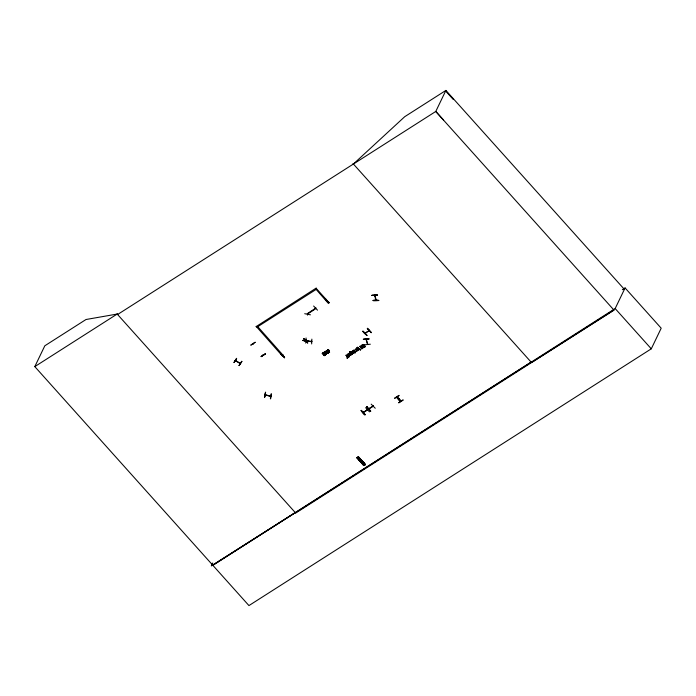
<?xml version="1.0" encoding="UTF-8"?>
<svg xmlns="http://www.w3.org/2000/svg" width="696" height="696" viewBox="0 0 696 696"><rect width="100%" height="100%" fill="white"/><g stroke="black" fill="none" stroke-linecap="round" stroke-linejoin="round"><path stroke-width="1.04" d="M374.9 295.835L374.918 295.887M314.94 308.754L315.392 308.467M311.225 341.31L311.669 341.536M311.695 341.162L311.66 341.71M311.669 343.946L311.86 339.126M326.494 353.82C325.145 349.401 323.657 354.751 326.581 353.646M398.495 399.13L398.973 398.825M399.26 399.226L398.895 399.408M304.709 313.705L310.442 314.818M302.934 340.57C308.38 339.9 312.878 342.998 302.943 340.527M307.806 314.053L307.388 314.844L307.71 314.47M305.979 340.431L305.692 340.814L306.179 340.475M305.953 340.37L305.918 340.727M315.671 308.241L315.967 307.815M327.224 300.698L326.885 301.098L326.859 300.55M354.003 352.42C352.559 351.393 353.194 353.629 353.881 352.681M328.442 352.681C326.728 355.09 326.372 349.87 328.329 352.715M363.712 345.494L362.755 345.042M354.247 352.707L353.881 351.532L354.186 352.837L352.62 352.672L352.324 351.202M352.524 351.506L352.628 352.454L352.472 351.611M261.217 356.665L265.498 353.69L261.191 356.404M370.333 344.207L364.791 344.79M264.628 397.146L265.481 392.335M264.645 397.199L265.585 392.196L264.715 397.025M265.672 394.858L265.62 394.789M270.64 398.817L271.283 393.753L270.387 398.721M327.72 350.262L328.364 351.028L328.869 350.723M328.034 352.959L327.085 352.141M328.79 350.897L327.842 350.079M364.678 347.087C366.618 344.755 362.694 348.4 363.921 345.834M324.153 352.359L324.388 351.871M350.775 352.75L351.35 353.925L352.35 353.411C350.706 350.61 350.384 354.655 352.211 353.611M322.5 353.873C321.5 353.907 324.084 352.489 323.901 354.116M327.555 349.897L327.877 351.036L328.947 351.036M347.382 354.577C349.618 353.037 348.035 356.596 348.017 354.334M362.416 344.755C361.033 346.434 365.296 343.38 363.129 346.547M622.346 289.701L625.086 287.953L661.2 328.207L651.282 348.818L248.942 605.581L34.8 366.618L44.822 345.79L86.008 319.507L117.172 314.053L117.589 314.514L435.774 111.456L445.901 90.419L624.008 288.953M233.96 362.564L236.666 358.301L234.03 362.39M235.596 360.171L235.309 360.693L235.465 360.145M235.953 360.38L235.805 360.676M283.159 355.473L282.332 355.917L256.198 326.38M256.937 327.207L316.167 289.405M240.146 362.834L239.85 363.356L239.963 362.894M241.808 361.32L239.189 365.409M257.772 326.676L283.237 355.43L282.802 355.717L283.194 354.977M240.581 363.147L240.207 363.564L240.494 363.042M255.058 342.31L250.951 344.981M253.083 343.537L253.405 343.763M253.448 343.606L253.066 344.059L253.318 343.459M255.223 342.258L250.865 345.155M263.227 354.716L263.184 355.264L263.488 354.795M263.358 354.647L263.123 355.23M280.853 353.316C279.618 353.977 284.716 355.96 284.629 357.631M315.427 288.579L328.06 303.065L329.017 302.273M256.076 326.633L316.262 288.048M265.367 394.38L265.324 394.623M280.575 353.594L284.534 357.779M307.623 314.905L307.858 314.174M270.248 395.867L270.222 396.329L270.422 395.763M313.626 306.022L317.507 310.164M270.918 395.954L270.622 396.442L270.814 395.867M303.743 338.83L307.78 342.963L303.978 338.682M305.744 343.093L306.075 337.978M325.11 298.715L328.921 302.986L325.232 298.619M325.197 298.54L328.921 302.986M305.901 340.031L305.283 341.362L305.292 340.796M305.1 341.197L305.587 340.614M306.101 340.074L305.64 341.127L306.153 340.135M306.492 340.866L306.588 340.292M326.842 301.072L327.094 300.472M326.929 301.09L327.233 300.62M307.649 342.937L303.795 338.769M311.016 341.597L311.234 341.092M311.808 341.24L311.538 341.745L305.988 340.762M212.715 562.994L211.314 565.909L295.278 512.587M323.971 354.377L324.31 355.212L325.58 354.699L324.258 355.665L323.527 354.238M326.154 350.906C332.209 351.706 328.99 353.951 326.494 350.575M324.258 355.665L325.58 354.699M324.31 355.212L325.345 354.429M371.873 295.374L377.58 295.034L371.942 295.252M374.735 295.034L375.762 300.394L376.049 299.628M374.926 295.026L376.136 299.976M348.139 357.039L349.14 356.822L347.234 358.153L347.756 357.405L346.051 355.247L348.139 357.039L346.356 355.047M374.718 295.896L375.014 295.13M378.746 300.533C367.993 301.507 374.918 299.054 378.737 300.559M347.809 354.612L348.557 353.646L349.818 355.238L348.74 356.248L349.183 355.569M350.941 354.438C352.333 356.691 345.016 351.41 350.941 354.325M349.531 352.246L349.81 351.871M346.991 357.883L347.835 357.231L346.051 355.247M348.07 354.438L348.644 354.247M347.234 358.153L347.078 357.718M348.74 356.248L349.688 355.604M347.582 354.212C346.512 356.491 350.097 354.273 349.253 355.63M375.979 299.576L375.709 300.289M348.052 357.213L348.896 356.552M349.731 352.046C350.697 350.358 353.455 353.377 352.472 353.812A1.053 0.861 25.7 0 1 352.002 354.273C348.687 354.551 352.463 350.915 350.079 352.202M351.028 354.264L350.323 354.412M350.749 352.942L351.515 352.481M350.68 355.073L351.367 354.499M350.392 355.256L350.532 354.647M351.097 354.203L351.28 354.673M352.42 351.236L353.49 351.149L352.524 351.576M352.35 353.411L351.428 352.655M366.905 335.324C362.72 332.775 360.241 327.32 366.87 335.359M353.846 350.34L354.516 350.271M352.82 352.672L353.803 351.924M355.647 349.235C361.589 352.002 352.576 346.356 356.726 351.21C357.779 350.088 354.769 348.244 357.031 351.019M353.82 350.245C353.664 352.541 356.465 354.342 353.751 350.332M355.047 351.793C352.063 349.67 356.848 352.037 355.178 352.193L355.334 352.863M357.005 347.6L360.441 349.888L357.005 347.6L357.344 347.269L360.702 349.723L357.344 347.269M357.492 350.114C355.795 346.39 358.527 350.401 359.032 349.618M355.178 352.193L355.786 351.689M354.969 351.959L355.578 351.454M355.613 352.681L355.264 352.028M365.035 332.888L364.843 333.288L369.341 330.487L365.009 333.454L365.191 333.001M365.33 332.697L364.974 333.445L365.417 332.714M356.152 349.514L357.735 350.566L357.292 348.67M362.407 348.348L361.72 345.982L362.407 348.348L361.894 348.8C355.969 341.658 365.931 352.733 360.241 346.19M369.045 338.909L363.451 339.291M361.903 348.305L361.154 345.721L361.581 345.338L363.599 347.591L361.581 345.338M368.81 330.496L369.202 330.278L368.828 330.983L369.272 330.252M368.758 330.644L369.358 330.435M366.226 338.995L366.461 339.744M366.427 338.987L366.427 339.779M361.894 348.8L359.954 346.373M366.235 339.865L366.514 339.091M361.633 346.156L363.234 347.939L361.72 345.982M367.54 343.998L367.366 343.58M367.514 343.885L366.053 339.335M367.784 343.928L367.61 344.346L366.322 339.352M361.241 410.475C369.063 417.617 362.842 414.86 361.346 410.318M363.39 412.389L367.497 409.979L363.312 412.136M363.321 412.667L363.695 411.962L363.677 412.415M366.975 406.708L366.653 407.03L370.724 411.145L366.688 406.995M367.123 409.709L367.14 410.266L367.505 409.535M372.899 406.212L368.941 408.535M371.185 404.141L375.24 408.248M369.315 408.361L368.984 409.048M369.472 411.841L365.626 407.682M373.178 405.899L372.717 406.664L372.751 406.107M372.551 406.507L373.047 405.916M370.516 411.266L366.966 406.716M373.308 406.046L368.95 409.065M360.728 461.761L362.164 460.848M361.433 462.544L362.825 461.7M394.797 398.295L399.095 395.624M363.19 464.615L364.626 463.701M357.518 457.307L358.014 457.098L364.93 464.806L365.391 464.51L358.492 456.793L356.987 457.69L363.747 465.546L365.356 464.415L364.904 464.824M396.703 397.129L400.591 401.288M397.277 396.703L401.261 400.948M212.828 565.326L615.168 308.563L625.086 287.953M364.017 345.799L363.825 344.825L362.546 344.772M322.57 353.733L323.692 353.159L323.71 354.273M365.304 346.338L364.852 346.956M361.964 345.425C362.268 343.72 365.252 344.52 363.843 346.008M239.076 365.565L241.79 361.311M241.782 361.494L239.137 365.557M322.213 353.551L322.483 353.107M350.332 352.768L351.306 352.246M364.634 346.678L364.982 345.982M305.918 340.553L306.501 340.649M362.677 345.007L362.303 345.799M366.896 335.333L362.981 331.209M364.861 414.894L361.059 410.596M365.174 414.581L361.259 410.457M326.711 352.124L327.677 351.732L328.355 352.855M352.446 351.671L353.49 351.149M354.273 352.663C353.063 354.569 350.619 350.958 353.211 350.836M363.712 345.451L363.312 345.99M328.112 352.785L327.607 353.09L327.059 352.22M349.966 352.333L350.427 351.854M357.109 457.663L356.848 457.837M358.135 456.959L365.13 464.676M364.025 465.372L357.257 457.507M270.718 396.241L265.22 394.684M322.405 353.281L323.449 352.907L324.406 353.855A0.879 0.713 25.7 0 1 324.258 354.273L323.988 354.49M353.403 164.021L404.715 116.702L445.901 90.419M326.528 353.751C323.892 353.829 324.832 350.236 326.502 353.699M306.04 340.544L311.59 341.51M364.243 465.233L363.764 465.546L356.944 457.733M328.86 351.21C329.921 348.426 325.658 350.54 328.816 351.106M396.494 397.277L400.304 401.557M353.742 350.419L354.281 350.01M322.535 353.15L323.71 352.794L324.466 353.846A0.879 0.713 25.7 0 1 324.336 354.107L323.77 354.612M307.771 313.304L314.853 308.702L315.192 309.076L308.102 313.678L307.223 313.678M34.8 366.618L117.224 314.018L117.641 314.479M352.707 352.28L353.881 351.532M352.628 352.454L353.803 351.697M348.487 355.96L349.183 355.117M394.623 398.121L398.912 395.389M403.132 400.087L398.851 402.862M357.692 458.473L359.119 457.559M363.895 465.398L365.4 464.502L358.336 456.776M212.906 565.152L531.091 362.094M261.113 356.578L265.515 353.942M614.029 310.155L531.518 362.564L352.985 163.56M349.966 351.863L351.097 351.863L352.82 353.699M364.765 346.913L364.33 347.234A1 0.818 25.7 0 1 363.782 347.208L363.216 346.373M323.797 354.099L323.214 354.499M328.19 353.098L326.763 352.315M349.27 354.943L348.183 355.299L347.487 354.76M349.061 354.716L347.843 354.56M324.458 351.915C328.99 352.246 324.832 356.709 324.284 352.019C327.929 350.654 326.528 357.091 324.258 352.385M364.547 346.643L363.669 346.443M367.331 328.442L371.177 332.705M364.591 347L364.417 347.06A1 0.818 25.7 0 1 363.869 347.043L363.251 346.495M327.799 349.81L329.112 350.793M240.259 363.564L235.231 360.624M350.471 351.993L351.219 352.42M363.312 339.204L369.054 338.917L363.39 339.483M373.047 300.507L378.694 300.324M348.435 354.012L347.374 354.803M270.622 396.415L265.176 394.928M356.978 457.716L363.886 465.424M302.951 340.292L308.702 341.397M326.407 350.749L329.617 352.246M326.241 350.732L329.452 352.228M235.37 360.485L240.355 363.338M356.239 349.349L357.814 350.401M357.005 348.374L358.953 349.792M352.907 352.498L353.69 352.724L353.716 352.098M445.614 91.019L453.418 99.615M443.578 120.06L435.774 111.456L613.881 309.998L295.696 513.056L117.172 314.053M615.168 308.563L651.282 348.818M316.132 288.309L328.895 302.525M349.157 353.377L350.236 354.577M348.957 353.394L350.471 355.082M348.47 353.82L349.74 355.412M348.565 354.421L348.983 354.882M323.858 354.438L324.397 355.038M323.292 354.334L324.336 355.491M366.844 406.899L370.672 411.162M358.266 456.933L365.209 464.623M357.135 457.55L364.051 465.354M280.775 353.455L284.586 357.761M402.984 399.93L398.695 402.671M355.734 349.07L356.813 351.036M357.205 348.844L357.97 350.419M356.822 348.374L357.579 349.94M361.241 345.555L361.981 348.139M377.502 295.208L371.873 295.443M350.349 352.881L352.089 354.099A1.053 0.861 25.7 0 0 352.55 353.638M361.389 461.526L362.198 461.866L361.389 461.526M367.384 328.321L371.351 332.61L367.366 328.321M362.059 463.24L363.486 462.327L362.059 463.24M362.755 464.014L364.191 463.11L362.755 464.014M396.764 397.016L400.496 401.427L396.764 397.016"/></g></svg>
